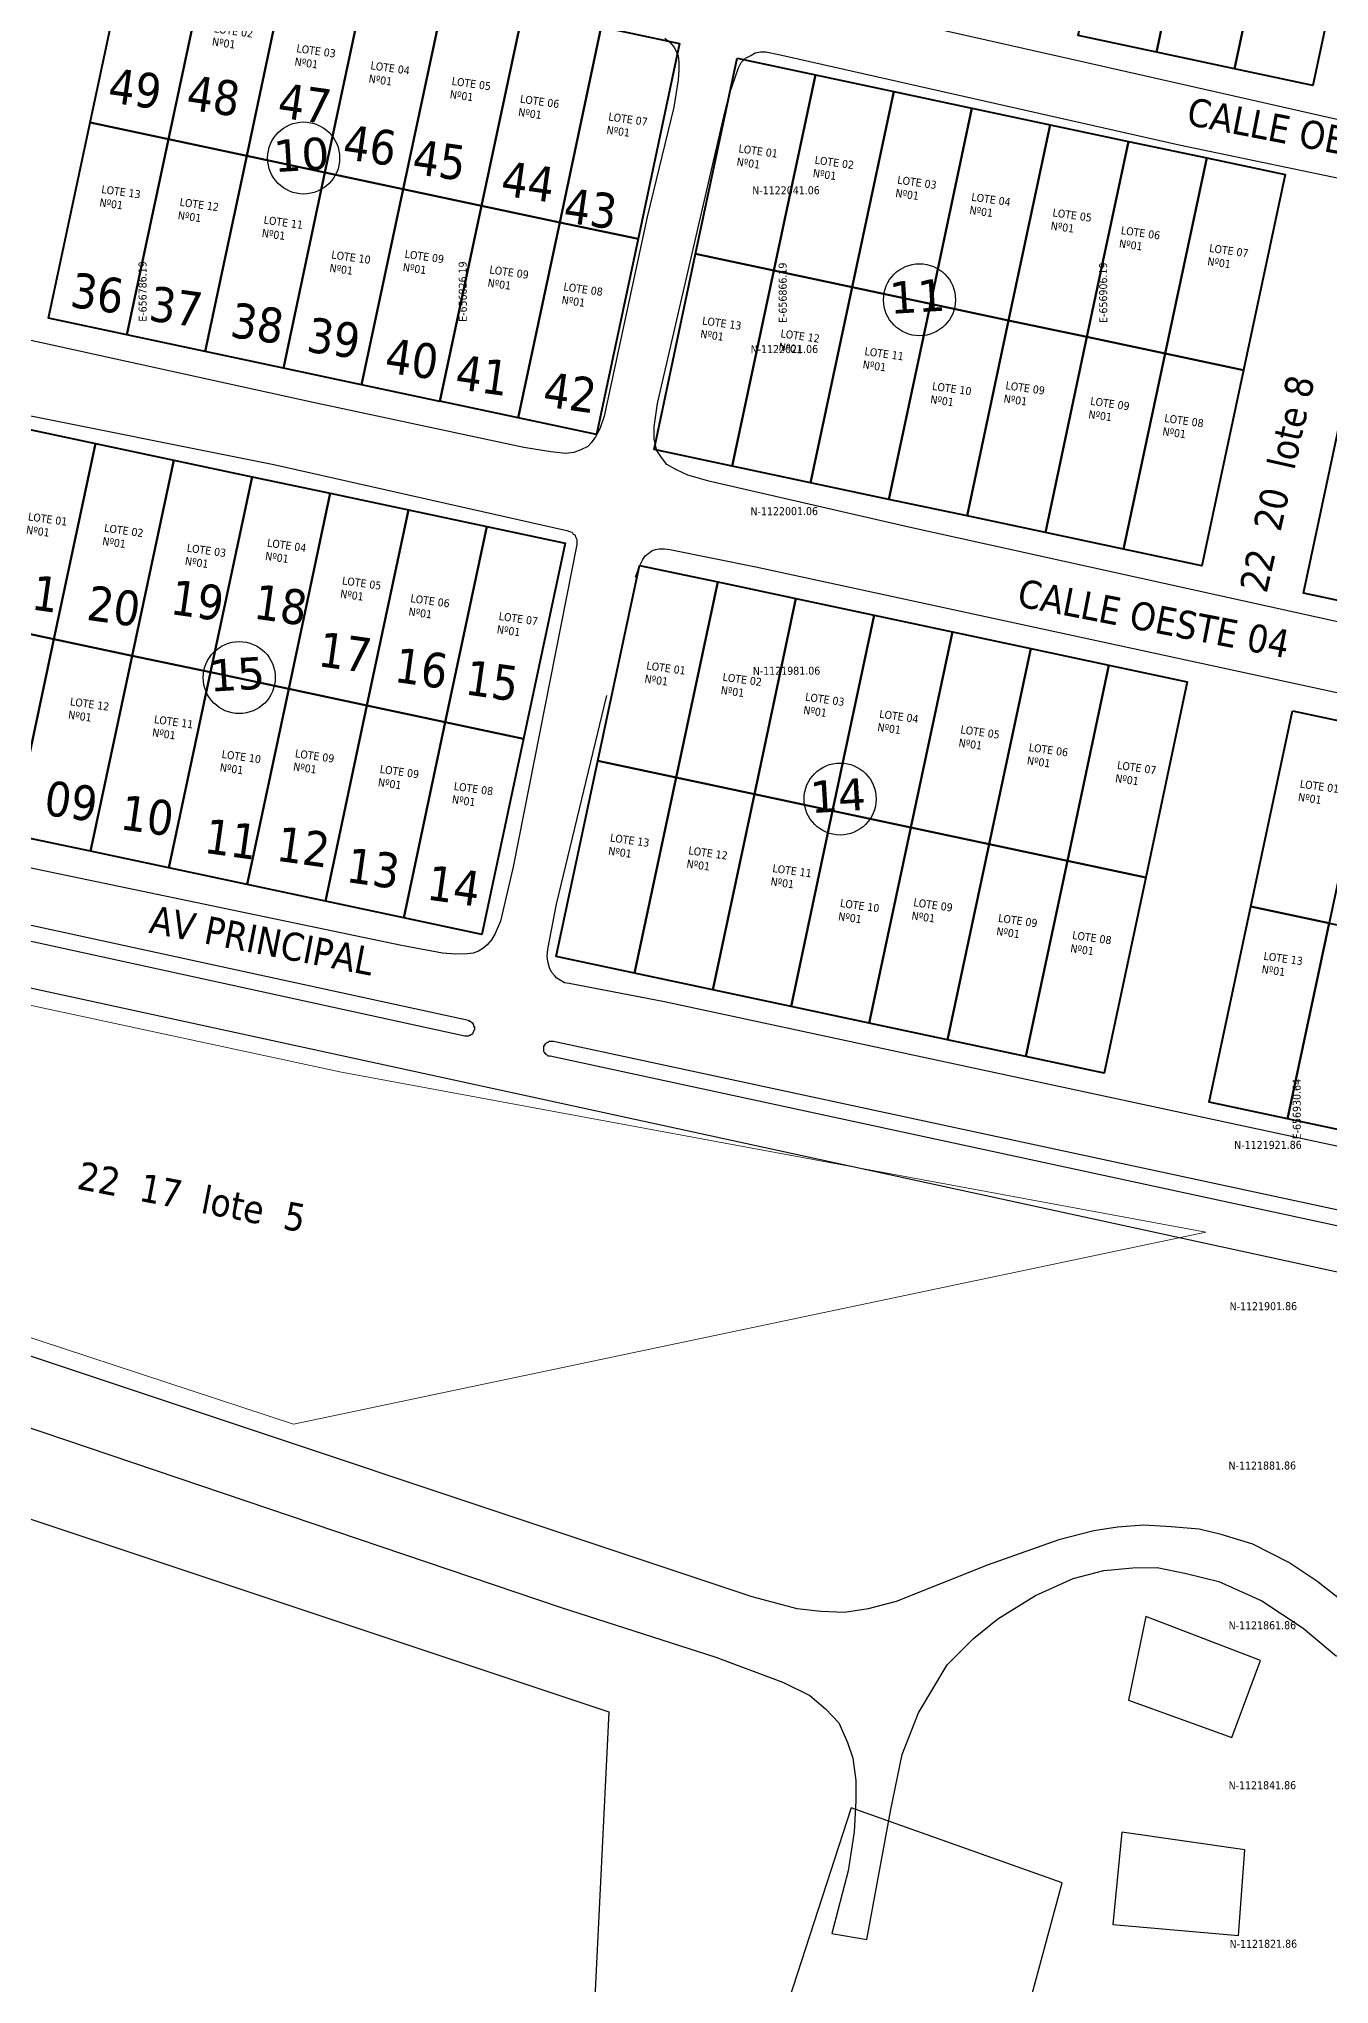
# Model space of a CAD drawing. Header units: metres. Extents: x 2 to 659295185, y -28 to 1124222152.
# Drawn here: x 656773.2 to 656934.4, y 1121817 to 1122060.2 of the extents above; entities that cross this region are included whole.
import ezdxf

# ---------------------------------------------------------------- set-up
doc = ezdxf.new("R2010")
doc.units = ezdxf.units.M
doc.header["$MEASUREMENT"] = 0
doc.layers.add('AT', color=210, linetype='CONTINUOUS', lineweight=50)
for name, color, linetype in [('CALLES', 1, 'CONTINUOUS'), ('MANZANA', 30, 'CONTINUOUS'), ('Numero de manzana', 6, 'CONTINUOUS'), ('Parcelas', 140, 'CONTINUOUS')]:
    doc.layers.add(name, color=color, linetype=linetype)
doc.styles.add('ROMAN', font='verdana.ttf')
doc.styles.get("Standard").update_dxf_attribs({"font": 'tahoma.ttf'})

msp = doc.modelspace()

# ---------------------------------------------------------------- linework, layer by layer
at = {"layer": 'AT', "lineweight": 0}
msp.add_lwpolyline([(656919, 1121911), (656805, 1121887), (656422, 1122013), (656425, 1122014), (656811, 1121931), (656919, 1121911)], dxfattribs=at)
at = {"layer": 'MANZANA', "lineweight": -2}
for p, q in [((656903.7806, 1122057.2685), (656874.714, 1122063.7772)), ((656851.3947, 1122060.2479), (656852.0544, 1122059.698)), ((656852.0544, 1122059.698), (656852.5986, 1122059.0381)), ((656852.5986, 1122059.0381), (656852.8213, 1122058.5982)), ((656852.8213, 1122058.5982), (656853.0439, 1122058.0483)), ((656853.0439, 1122058.0483), (656853.1593, 1122057.2685)), ((656853.1593, 1122057.2685), (656853.1593, 1122056.2787)), ((656860.6136, 1122056.5286), (656860.9352, 1122057.1985)), ((656860.9352, 1122057.1985), (656861.4876, 1122057.7484)), ((656861.4876, 1122057.7484), (656862.1391, 1122058.0883)), ((656862.1391, 1122058.0883), (656862.6833, 1122058.4183)), ((656862.6833, 1122058.4183), (656863.343, 1122058.5282)), ((656863.343, 1122058.5282), (656864.0026, 1122058.5382)), ((656864.0026, 1122058.5382), (656865.6436, 1122058.2083)), ((656865.6436, 1122058.2083), (656915.6628, 1122046.9306)), ((656965.4265, 1122043.2713), (656903.7806, 1122057.2685)), ((656853.0604, 1122055.0589), (656852.5244, 1122051.6296)), ((656853.1593, 1122056.2787), (656853.0604, 1122055.0589)), ((656859.5334, 1122053.4293), (656860.6136, 1122056.5286)), ((656858.882, 1122050.9898), (656859.5334, 1122053.4293)), ((656852.5244, 1122051.6296), (656849.1848, 1122037.9024)), ((656850.4959, 1122014.5672), (656858.882, 1122050.9898)), ((656915.6628, 1122046.9306), (656957.6754, 1122038.1524)), ((656849.1848, 1122037.9024), (656843.8168, 1122012.9875)), ((656807.4279, 1122014.7072), (656753.2444, 1122026.6347)), ((656752.4116, 1122017.0067), (656802.5381, 1122006.9487)), ((656833.7569, 1122009.0783), (656807.4279, 1122014.7072)), ((656850.0672, 1122011.6878), (656850.4959, 1122014.5672)), ((656843.2808, 1122011.4378), (656842.7366, 1122010.438)), ((656843.8168, 1122012.9875), (656843.2808, 1122011.4378)), ((656850.0754, 1122010.1381), (656850.0672, 1122011.6878)), ((656837.1542, 1122008.5384), (656833.7569, 1122009.0783)), ((656839.0177, 1122008.3185), (656837.1542, 1122008.5384)), ((656840.0072, 1122008.4384), (656839.0177, 1122008.3185)), ((656840.8813, 1122008.7784), (656840.0072, 1122008.4384)), ((656841.7553, 1122009.2183), (656840.8813, 1122008.7784)), ((656842.1924, 1122009.6682), (656841.7553, 1122009.2183)), ((656842.7366, 1122010.438), (656842.1924, 1122009.6682)), ((656850.4135, 1122008.7084), (656850.0754, 1122010.1381)), ((656850.9659, 1122007.8186), (656850.4135, 1122008.7084)), ((656802.5381, 1122006.9487), (656839.1661, 1121998.7004)), ((656851.6256, 1122006.9387), (656850.9659, 1122007.8186)), ((656852.8378, 1122006.2789), (656851.6256, 1122006.9387)), ((656854.2643, 1122005.629), (656852.8378, 1122006.2789)), ((656856.8947, 1122004.8592), (656854.2643, 1122005.629)), ((656881.9044, 1121999.1103), (656856.8947, 1122004.8592)), ((656839.1661, 1121998.7004), (656839.496, 1121998.5904)), ((656839.496, 1121998.5904), (656839.8258, 1121998.4805)), ((656992.0276, 1121974.8253), (656881.9044, 1121999.1103)), ((656840.3865, 1121996.9408), (656832.454, 1121956.649)), ((656839.8258, 1121998.4805), (656839.9413, 1121998.2605)), ((656839.9413, 1121998.2605), (656840.1556, 1121998.1505)), ((656840.1556, 1121998.1505), (656840.2711, 1121997.8206)), ((656840.2711, 1121997.8206), (656840.3783, 1121997.6006)), ((656840.3783, 1121997.6006), (656840.3783, 1121997.2707)), ((656840.3783, 1121997.2707), (656840.3865, 1121996.9408)), ((656849.3745, 1121995.871), (656849.8115, 1121996.2009)), ((656849.8115, 1121996.2009), (656850.2486, 1121996.3209)), ((656850.2486, 1121996.3209), (656850.6856, 1121996.4309)), ((656850.6856, 1121996.4309), (656851.3453, 1121996.4309)), ((656851.3453, 1121996.4309), (656852.0049, 1121996.3209)), ((656852.0049, 1121996.3209), (656862.7493, 1121994.1613)), ((656847.7418, 1121992.8816), (656848.286, 1121994.3213)), ((656848.286, 1121994.3213), (656848.6076, 1121994.9812)), ((656848.6076, 1121994.9812), (656848.9375, 1121995.5411)), ((656848.9375, 1121995.5411), (656849.3745, 1121995.871)), ((656862.7493, 1121994.1613), (656993.4954, 1121965.8671)), ((656837.8386, 1121952.0199), (656844.156, 1121978.0863)), ((656678.5453, 1121969.7963), (656826.8386, 1121937.4829)), ((656826.4098, 1121935.4933), (656678.1166, 1121967.9067)), ((656818.4691, 1121946.851), (656746.6313, 1121961.7979)), ((656832.454, 1121956.649), (656830.8378, 1121949.8903)), ((656830.8378, 1121949.8903), (656830.1864, 1121948.3407)), ((656836.7666, 1121946.3811), (656837.8386, 1121952.0199)), ((656829.7494, 1121947.5608), (656829.2052, 1121946.901)), ((656830.1864, 1121948.3407), (656829.7494, 1121947.5608)), ((656823.6227, 1121945.8812), (656818.4691, 1121946.851)), ((656825.2637, 1121945.7712), (656823.6227, 1121945.8812)), ((656826.6902, 1121945.7812), (656825.2637, 1121945.7712)), ((656827.457, 1121945.8912), (656826.6902, 1121945.7812)), ((656828.1167, 1121946.1211), (656827.457, 1121945.8912)), ((656828.6609, 1121946.451), (656828.1167, 1121946.1211)), ((656829.2052, 1121946.901), (656828.6609, 1121946.451)), ((656836.6677, 1121945.4912), (656836.7666, 1121946.3811)), ((656836.7748, 1121944.8314), (656836.6677, 1121945.4912)), ((656836.9975, 1121944.0515), (656836.7748, 1121944.8314)), ((656837.2201, 1121943.5016), (656836.9975, 1121944.0515)), ((656837.6654, 1121943.0617), (656837.2201, 1121943.5016)), ((656837.8798, 1121942.7318), (656837.6654, 1121943.0617)), ((656838.3251, 1121942.5118), (656837.8798, 1121942.7318)), ((656769.6124, 1121942.1019), (656930.0848, 1121907.189)), ((656838.8693, 1121942.1819), (656838.3251, 1121942.5118)), ((656839.4218, 1121942.0719), (656838.8693, 1121942.1819)), ((656851.37, 1121939.8024), (656839.4218, 1121942.0719)), ((656979.8155, 1121912.168), (656851.37, 1121939.8024)), ((656826.517, 1121935.4933), (656826.4098, 1121935.4933)), ((656826.4098, 1121935.4933), (656826.4098, 1121935.4933)), ((656826.6242, 1121935.4933), (656826.517, 1121935.4933)), ((656826.7397, 1121935.4933), (656826.6242, 1121935.4933)), ((656826.8469, 1121935.4933), (656826.7397, 1121935.4933)), ((656826.7397, 1121935.4933), (656826.7397, 1121935.4933)), ((656826.8386, 1121937.4829), (656826.8386, 1121937.4829)), ((656826.8386, 1121937.4829), (656826.9458, 1121937.3729)), ((656826.954, 1121935.6033), (656826.8469, 1121935.4933)), ((656826.9458, 1121937.3729), (656827.0612, 1121937.3729)), ((656827.0612, 1121935.6033), (656826.954, 1121935.6033)), ((656827.0612, 1121937.3729), (656827.0612, 1121937.3729)), ((656827.0612, 1121937.3729), (656827.1684, 1121937.2629)), ((656827.1767, 1121935.7132), (656827.0612, 1121935.6033)), ((656827.0612, 1121935.6033), (656827.0612, 1121935.6033)), ((656827.1684, 1121937.2629), (656827.2756, 1121937.2629)), ((656827.2839, 1121935.7132), (656827.1767, 1121935.7132)), ((656827.1767, 1121935.7132), (656827.1767, 1121935.7132)), ((656827.2756, 1121937.2629), (656827.2756, 1121937.1529)), ((656827.2756, 1121937.1529), (656827.3911, 1121937.1529)), ((656827.3911, 1121935.8332), (656827.2839, 1121935.7132)), ((656827.3911, 1121937.1529), (656827.3911, 1121937.043)), ((656827.3911, 1121937.043), (656827.4983, 1121936.933)), ((656827.4983, 1121936.0532), (656827.3911, 1121935.9432)), ((656827.3911, 1121935.9432), (656827.3911, 1121935.9432)), ((656827.3911, 1121935.9432), (656827.3911, 1121935.8332)), ((656827.4983, 1121936.933), (656827.4983, 1121936.933)), ((656827.4983, 1121936.933), (656827.4983, 1121936.823)), ((656827.4983, 1121936.823), (656827.4983, 1121936.713)), ((656827.4983, 1121936.713), (656827.6055, 1121936.713)), ((656827.6137, 1121936.2731), (656827.4983, 1121936.1631)), ((656827.4983, 1121936.1631), (656827.4983, 1121936.1631)), ((656827.4983, 1121936.1631), (656827.4983, 1121936.0532)), ((656827.6055, 1121936.713), (656827.6055, 1121936.603)), ((656827.6055, 1121936.603), (656827.6055, 1121936.4931)), ((656827.6055, 1121936.4931), (656827.6137, 1121936.3831)), ((656827.6137, 1121936.3831), (656827.6137, 1121936.3831)), ((656827.6137, 1121936.3831), (656827.6137, 1121936.2731)), ((656836.2801, 1121934.2135), (656836.2719, 1121934.3235)), ((656836.2719, 1121934.3235), (656836.3873, 1121934.3235)), ((656836.2801, 1121934.1036), (656836.2801, 1121934.2135)), ((656836.2801, 1121933.9836), (656836.2801, 1121934.1036)), ((656836.2801, 1121934.1036), (656836.2801, 1121934.1036)), ((656836.2801, 1121933.8736), (656836.2801, 1121933.9836)), ((656836.2801, 1121933.7636), (656836.2801, 1121933.8736)), ((656836.2801, 1121933.6536), (656836.2801, 1121933.7636)), ((656836.2801, 1121933.7636), (656836.2801, 1121933.7636)), ((656836.2801, 1121933.5437), (656836.2801, 1121933.6536)), ((656836.3873, 1121933.4337), (656836.2801, 1121933.5437)), ((656836.3873, 1121934.4335), (656836.4945, 1121934.5435)), ((656836.3873, 1121934.3235), (656836.3873, 1121934.4335)), ((656836.3873, 1121933.3237), (656836.3873, 1121933.4337)), ((656836.3873, 1121933.4337), (656836.3873, 1121933.4337)), ((656836.5027, 1121933.3237), (656836.3873, 1121933.3237)), ((656836.4945, 1121934.5435), (656836.6017, 1121934.6534)), ((656836.4945, 1121934.5435), (656836.4945, 1121934.5435)), ((656836.5027, 1121933.2137), (656836.5027, 1121933.3237)), ((656836.6099, 1121933.2137), (656836.5027, 1121933.2137)), ((656836.6017, 1121934.6534), (656836.7089, 1121934.7634)), ((656836.6017, 1121934.6534), (656836.6017, 1121934.6534)), ((656836.7171, 1121933.1038), (656836.6099, 1121933.2137)), ((656836.7089, 1121934.7634), (656836.7089, 1121934.7634)), ((656836.7089, 1121934.7634), (656836.8243, 1121934.7634)), ((656836.8326, 1121932.9938), (656836.7171, 1121933.1038)), ((656836.7171, 1121933.1038), (656836.7171, 1121933.1038)), ((656836.8243, 1121934.7634), (656836.9315, 1121934.8734)), ((656836.9398, 1121932.9938), (656836.8326, 1121932.9938)), ((656836.9315, 1121934.8734), (656836.9315, 1121934.8734)), ((656836.9315, 1121934.8734), (656837.0387, 1121934.8734)), ((656837.047, 1121932.9938), (656836.9398, 1121932.9938)), ((656836.9398, 1121932.9938), (656836.9398, 1121932.9938)), ((656837.0387, 1121934.8734), (656837.1459, 1121934.8734)), ((656980.8462, 1121902.0001), (656837.047, 1121932.9938)), ((656837.1459, 1121934.8734), (656837.2614, 1121934.8734)), ((656837.2614, 1121934.8734), (656837.2614, 1121934.8734)), ((656837.2614, 1121934.8734), (656837.3686, 1121934.8734)), ((656837.3686, 1121934.8734), (656837.4757, 1121934.8734)), ((656837.4757, 1121934.8734), (656981.275, 1121903.9897)), ((656862.3287, 1121865.4175), (656729.1006, 1121909.8485)), ((656706.977, 1121908.5388), (656838.4488, 1121864.0978)), ((656930.0848, 1121907.189), (656971.9902, 1121898.0909)), ((656900.6554, 1121872.5561), (656891.7911, 1121869.4167)), ((656905.0339, 1121873.6859), (656900.6554, 1121872.5561)), ((656907.986, 1121874.1358), (656905.0339, 1121873.6859)), ((656911.2761, 1121874.3757), (656907.986, 1121874.1358)), ((656914.6733, 1121874.1658), (656911.2761, 1121874.3757)), ((656918.1778, 1121873.8558), (656914.6733, 1121874.1658)), ((656920.9237, 1121873.196), (656918.1778, 1121873.8558)), ((656924.8734, 1121871.9962), (656920.9237, 1121873.196)), ((656929.3757, 1121869.6967), (656924.8734, 1121871.9962)), ((656932.8884, 1121867.3871), (656929.3757, 1121869.6967)), ((656891.7911, 1121869.4167), (656880.3047, 1121864.8377)), ((656897.7281, 1121865.5775), (656902.4283, 1121867.6971)), ((656902.4283, 1121867.6971), (656906.2543, 1121868.7069)), ((656906.2543, 1121868.7069), (656909.8743, 1121869.0568)), ((656909.8743, 1121869.0568), (656912.9417, 1121869.0768)), ((656912.9417, 1121869.0768), (656916.5616, 1121868.3169)), ((656916.5616, 1121868.3169), (656920.6186, 1121867.3371)), ((656920.6186, 1121867.3371), (656926.0031, 1121864.9276)), ((656936.5166, 1121864.5277), (656932.8884, 1121867.3871)), ((656867.9276, 1121863.8978), (656862.3287, 1121865.4175)), ((656880.3047, 1121864.8377), (656876.8002, 1121863.9378)), ((656893.028, 1121862.6781), (656897.7281, 1121865.5775)), ((656926.0031, 1121864.9276), (656931.165, 1121861.5183)), ((656838.4488, 1121864.0978), (656857.7605, 1121857.8791)), ((656870.8879, 1121863.5779), (656867.9276, 1121863.8978)), ((656873.8482, 1121863.4779), (656870.8879, 1121863.5779)), ((656876.8002, 1121863.9378), (656873.8482, 1121863.4779)), ((656889.9688, 1121860.2286), (656893.028, 1121862.6781)), ((656886.6952, 1121856.8993), (656889.9688, 1121860.2286)), ((656931.165, 1121861.5183), (656935.3457, 1121857.999)), ((656857.7605, 1121857.8791), (656866.2125, 1121854.7097)), ((656883.1082, 1121850.9105), (656886.6952, 1121856.8993)), ((656866.2125, 1121854.7097), (656869.5109, 1121853.0701)), ((656869.5109, 1121853.0701), (656871.4899, 1121851.4104)), ((656871.4899, 1121851.4104), (656873.139, 1121849.6507)), ((656881.0468, 1121845.7016), (656883.1082, 1121850.9105)), ((656873.139, 1121849.6507), (656874.244, 1121847.2212)), ((656874.244, 1121847.2212), (656874.9119, 1121845.2316)), ((656879.6532, 1121838.8429), (656881.0468, 1121845.7016)), ((656874.9119, 1121845.2316), (656875.25, 1121842.4722)), ((656875.25, 1121842.4722), (656875.2665, 1121839.9327)), ((656875.2665, 1121839.9327), (656875.0603, 1121836.0535)), ((656876.6518, 1121822.5663), (656879.6532, 1121838.8429)), ((656875.0603, 1121836.0535), (656874.3182, 1121831.1845)), ((656874.3182, 1121831.1845), (656872.265, 1121823.3261)), ((656872.265, 1121823.3261), (656876.6518, 1121822.5663))]:
    msp.add_line(p, q, dxfattribs=at)
at = {"layer": 'MANZANA'}
for points in [[(656444.4766, 1121984.3344), (656844.3817, 1121851.0327), (656842.3091, 1121808.5453), (656843.3454, 1121761.9129), (656809.1483, 1121651.0314), (656278.575, 1121834.4522), (656403.977, 1121973.0225)], [(656911.5269, 1121862.9566), (656909.3262, 1121852.5035), (656922.2551, 1121847.8271), (656925.8312, 1121857.455), (656911.5269, 1121862.9566)], [(656874.6658, 1121839.0244), (656861.7369, 1121799.1374), (656890.3455, 1121790.0596), (656901.0737, 1121829.6716), (656874.6658, 1121839.0244)], [(656908.501, 1121835.9985), (656907.4007, 1121824.445), (656923.0804, 1121823.0696), (656923.9056, 1121833.7978), (656908.501, 1121835.9985)]]:
    msp.add_lwpolyline(points, dxfattribs=at)
at = {"layer": 'Numero de manzana', "lineweight": -2}
for centre in [(656806.2482, 1122045.2713), (656883.2238, 1122027.5523), (656798.205, 1121980.328), (656873.3063, 1121965.1453)]:
    msp.add_circle(centre, 4.5001, dxfattribs=at)
at = {"layer": 'Parcelas', "lineweight": 40}
for points in [[(656908.2431, 1122085.0385), (656918.0246, 1122082.9594), (656912.8268, 1122058.5057), (656903.0453, 1122060.5848), (656908.2431, 1122085.0385)], [(656918.0247, 1122082.9601), (656927.8062, 1122080.881), (656922.6084, 1122056.4273), (656912.8269, 1122058.5064), (656918.0247, 1122082.9601)], [(656927.8062, 1122080.881), (656937.5877, 1122078.8019), (656932.3899, 1122054.3482), (656922.6084, 1122056.4273), (656927.8062, 1122080.881)], [(656784.7683, 1122074.156), (656794.5497, 1122072.0768), (656789.352, 1122047.6231), (656779.5705, 1122049.7023), (656784.7683, 1122074.156)], [(656794.5499, 1122072.0775), (656804.3314, 1122069.9984), (656799.1336, 1122045.5447), (656789.3521, 1122047.6238), (656794.5499, 1122072.0775)], [(656804.3314, 1122069.9984), (656814.1128, 1122067.9193), (656808.9151, 1122043.4656), (656799.1336, 1122045.5447), (656804.3314, 1122069.9984)], [(656814.113, 1122067.92), (656823.8945, 1122065.8409), (656818.6967, 1122041.3872), (656808.9152, 1122043.4663), (656814.113, 1122067.92)], [(656823.8945, 1122065.8409), (656833.6759, 1122063.7618), (656828.4782, 1122039.3081), (656818.6967, 1122041.3872), (656823.8945, 1122065.8409)], [(656833.6761, 1122063.7625), (656843.4576, 1122061.6833), (656838.2598, 1122037.2296), (656828.4783, 1122039.3088), (656833.6761, 1122063.7625)], [(656843.4576, 1122061.6833), (656853.239, 1122059.6042), (656848.0413, 1122035.1505), (656838.2598, 1122037.2296), (656843.4576, 1122061.6833)], [(656860.4401, 1122057.7453), (656870.2216, 1122055.6662), (656865.0238, 1122031.2125), (656855.2423, 1122033.2916), (656860.4401, 1122057.7453)], [(656870.2218, 1122055.6669), (656880.0032, 1122053.5878), (656874.8054, 1122029.1341), (656865.024, 1122031.2132), (656870.2218, 1122055.6669)], [(656880.0032, 1122053.5878), (656889.7847, 1122051.5087), (656884.5869, 1122027.055), (656874.8054, 1122029.1341), (656880.0032, 1122053.5878)], [(656779.5705, 1122049.7023), (656789.352, 1122047.6231), (656784.1542, 1122023.1695), (656774.3727, 1122025.2486), (656779.5705, 1122049.7023)], [(656889.7849, 1122051.5094), (656899.5663, 1122049.4302), (656894.3685, 1122024.9765), (656884.5871, 1122027.0557), (656889.7849, 1122051.5094)], [(656789.3521, 1122047.6238), (656799.1336, 1122045.5447), (656793.9358, 1122021.091), (656784.1543, 1122023.1702), (656789.3521, 1122047.6238)], [(656899.5663, 1122049.4302), (656909.3478, 1122047.3511), (656904.15, 1122022.8974), (656894.3685, 1122024.9765), (656899.5663, 1122049.4302)], [(656909.348, 1122047.3518), (656919.1294, 1122045.2727), (656913.9316, 1122020.819), (656904.1502, 1122022.8981), (656909.348, 1122047.3518)], [(656799.1336, 1122045.5447), (656808.9151, 1122043.4656), (656803.7173, 1122019.0119), (656793.9358, 1122021.091), (656799.1336, 1122045.5447)], [(656919.1294, 1122045.2727), (656928.9109, 1122043.1936), (656923.7131, 1122018.7399), (656913.9316, 1122020.819), (656919.1294, 1122045.2727)], [(656808.9152, 1122043.4663), (656818.6967, 1122041.3872), (656813.4989, 1122016.9335), (656803.7174, 1122019.0126), (656808.9152, 1122043.4663)], [(656818.6967, 1122041.3872), (656828.4782, 1122039.3081), (656823.2804, 1122014.8544), (656813.4989, 1122016.9335), (656818.6967, 1122041.3872)], [(656828.4783, 1122039.3088), (656838.2598, 1122037.2296), (656833.062, 1122012.776), (656823.2805, 1122014.8551), (656828.4783, 1122039.3088)], [(656838.2598, 1122037.2296), (656848.0413, 1122035.1505), (656842.8435, 1122010.6968), (656833.062, 1122012.776), (656838.2598, 1122037.2296)], [(656855.2423, 1122033.2916), (656865.0238, 1122031.2125), (656859.826, 1122006.7588), (656850.0446, 1122008.8379), (656855.2423, 1122033.2916)], [(656865.024, 1122031.2132), (656874.8054, 1122029.1341), (656869.6077, 1122004.6804), (656859.8262, 1122006.7595), (656865.024, 1122031.2132)], [(656874.8054, 1122029.1341), (656884.5869, 1122027.055), (656879.3891, 1122002.6013), (656869.6077, 1122004.6804), (656874.8054, 1122029.1341)], [(656884.5871, 1122027.0557), (656894.3685, 1122024.9765), (656889.1708, 1122000.5229), (656879.3893, 1122002.602), (656884.5871, 1122027.0557)], [(656894.3685, 1122024.9765), (656904.15, 1122022.8974), (656898.9522, 1121998.4437), (656889.1708, 1122000.5229), (656894.3685, 1122024.9765)], [(656904.1502, 1122022.8981), (656913.9316, 1122020.819), (656908.7339, 1121996.3653), (656898.9524, 1121998.4444), (656904.1502, 1122022.8981)], [(656913.9316, 1122020.819), (656923.7131, 1122018.7399), (656918.5153, 1121994.2862), (656908.7339, 1121996.3653), (656913.9316, 1122020.819)], [(656936.4273, 1122015.3237), (656946.2088, 1122013.2446), (656941.011, 1121988.7909), (656931.2295, 1121990.87), (656936.4273, 1122015.3237)], [(656770.4598, 1122011.6736), (656780.2413, 1122009.5945), (656775.0435, 1121985.1408), (656765.262, 1121987.2199), (656770.4598, 1122011.6736)], [(656780.2415, 1122009.5952), (656790.0229, 1122007.516), (656784.8251, 1121983.0624), (656775.0437, 1121985.1415), (656780.2415, 1122009.5952)], [(656790.0229, 1122007.516), (656799.8044, 1122005.4369), (656794.6066, 1121980.9832), (656784.8251, 1121983.0624), (656790.0229, 1122007.516)], [(656799.8046, 1122005.4376), (656809.586, 1122003.3585), (656804.3882, 1121978.9048), (656794.6068, 1121980.9839), (656799.8046, 1122005.4376)], [(656809.586, 1122003.3585), (656819.3675, 1122001.2794), (656814.1697, 1121976.8257), (656804.3882, 1121978.9048), (656809.586, 1122003.3585)], [(656819.3677, 1122001.2801), (656829.1491, 1121999.201), (656823.9513, 1121974.7473), (656814.1699, 1121976.8264), (656819.3677, 1122001.2801)], [(656829.1491, 1121999.201), (656838.9306, 1121997.1219), (656833.7328, 1121972.6682), (656823.9513, 1121974.7473), (656829.1491, 1121999.201)], [(656848.2195, 1121994.3542), (656858.001, 1121992.275), (656852.8032, 1121967.8213), (656843.0217, 1121969.9005), (656848.2195, 1121994.3542)], [(656858.0011, 1121992.2757), (656867.7826, 1121990.1966), (656862.5848, 1121965.7429), (656852.8034, 1121967.822), (656858.0011, 1121992.2757)], [(656867.7826, 1121990.1966), (656877.5641, 1121988.1175), (656872.3663, 1121963.6638), (656862.5848, 1121965.7429), (656867.7826, 1121990.1966)], [(656765.262, 1121987.2199), (656775.0435, 1121985.1408), (656769.8457, 1121960.6871), (656760.0642, 1121962.7662), (656765.262, 1121987.2199)], [(656877.5642, 1121988.1182), (656887.3457, 1121986.0391), (656882.1479, 1121961.5854), (656872.3665, 1121963.6645), (656877.5642, 1121988.1182)], [(656775.0437, 1121985.1415), (656784.8251, 1121983.0624), (656779.6273, 1121958.6087), (656769.8459, 1121960.6878), (656775.0437, 1121985.1415)], [(656887.3457, 1121986.0391), (656897.1272, 1121983.96), (656891.9294, 1121959.5063), (656882.1479, 1121961.5854), (656887.3457, 1121986.0391)], [(656897.1273, 1121983.9607), (656906.9088, 1121981.8815), (656901.711, 1121957.4279), (656891.9296, 1121959.507), (656897.1273, 1121983.9607)], [(656784.8251, 1121983.0624), (656794.6066, 1121980.9832), (656789.4088, 1121956.5295), (656779.6273, 1121958.6087), (656784.8251, 1121983.0624)], [(656906.9088, 1121981.8815), (656916.6903, 1121979.8024), (656911.4925, 1121955.3487), (656901.711, 1121957.4279), (656906.9088, 1121981.8815)], [(656794.6068, 1121980.9839), (656804.3882, 1121978.9048), (656799.1904, 1121954.4511), (656789.409, 1121956.5302), (656794.6068, 1121980.9839)], [(656804.3882, 1121978.9048), (656814.1697, 1121976.8257), (656808.9719, 1121952.372), (656799.1904, 1121954.4511), (656804.3882, 1121978.9048)], [(656814.1699, 1121976.8264), (656823.9513, 1121974.7473), (656818.7535, 1121950.2936), (656808.9721, 1121952.3727), (656814.1699, 1121976.8264)], [(656823.9513, 1121974.7473), (656833.7328, 1121972.6682), (656828.535, 1121948.2145), (656818.7535, 1121950.2936), (656823.9513, 1121974.7473)], [(656929.8332, 1121976.1625), (656939.6147, 1121974.0834), (656934.4169, 1121949.6297), (656924.6355, 1121951.7088), (656929.8332, 1121976.1625)], [(656843.0217, 1121969.9005), (656852.8032, 1121967.8213), (656847.6054, 1121943.3677), (656837.8239, 1121945.4468), (656843.0217, 1121969.9005)], [(656852.8034, 1121967.822), (656862.5848, 1121965.7429), (656857.387, 1121941.2892), (656847.6056, 1121943.3684), (656852.8034, 1121967.822)], [(656862.5848, 1121965.7429), (656872.3663, 1121963.6638), (656867.1685, 1121939.2101), (656857.387, 1121941.2892), (656862.5848, 1121965.7429)], [(656872.3665, 1121963.6645), (656882.1479, 1121961.5854), (656876.9501, 1121937.1317), (656867.1687, 1121939.2108), (656872.3665, 1121963.6645)], [(656882.1479, 1121961.5854), (656891.9294, 1121959.5063), (656886.7316, 1121935.0526), (656876.9501, 1121937.1317), (656882.1479, 1121961.5854)], [(656891.9296, 1121959.507), (656901.711, 1121957.4279), (656896.5132, 1121932.9742), (656886.7318, 1121935.0533), (656891.9296, 1121959.507)], [(656901.711, 1121957.4279), (656911.4925, 1121955.3487), (656906.2947, 1121930.895), (656896.5132, 1121932.9742), (656901.711, 1121957.4279)], [(656924.6355, 1121951.7088), (656934.4169, 1121949.6297), (656929.2191, 1121925.176), (656919.4377, 1121927.2551), (656924.6355, 1121951.7088)], [(656934.4171, 1121949.6304), (656944.1986, 1121947.5512), (656939.0008, 1121923.0976), (656929.2193, 1121925.1767), (656934.4171, 1121949.6304)]]:
    msp.add_lwpolyline(points, dxfattribs=at)

# ---------------------------------------------------------------- texts
at = {"layer": 'CALLES', "color": 0}
for s, rotation, p in [('CALLE OESTE 03', 349.029897, (656916.4611, 1122049.4654)), ('22  20  lote 8  ', 77.343317, (656926.6035, 1121990.7508)), ('CALLE OESTE 04', 349.029897, (656895.2919, 1121989.2801)), ('AV PRINCIPAL', 349.029897, (656786.7918, 1121948.4533)), ('22  17  lote  5 ', 349.029897, (656777.7845, 1121916.4489))]:
    msp.add_text(s, height=3.5001, rotation=rotation, dxfattribs=at).set_placement(p)
at = {"layer": 'Numero de manzana', "lineweight": -2, "style": 'ROMAN'}
for s, p in [('10', (656802.6005, 1122043.4947)), ('11', (656879.5762, 1122025.7757)), ('15', (656794.5573, 1121978.5514)), ('14', (656869.6586, 1121963.3687))]:
    msp.add_text(s, height=4, rotation=3.491535, dxfattribs=at).set_placement(p)
at = {"layer": 'Parcelas', "lineweight": 40, "attachment_point": 1, "rotation": 351.956363}
for s, insert, char_height, width in [('LOTE 02\\PNº01', (656795.1214, 1122061.9856), 1, 6.941503), ('LOTE 03\\PNº01', (656805.4442, 1122059.4959), 1, 6.941503), ('LOTE 04\\PNº01', (656814.7024, 1122057.3627), 1, 6.941503), ('49', (656782.2605, 1122056.5817), 4.36937, 6.59514), ('48', (656792.0574, 1122055.6798), 4.36937, 6.59514), ('47', (656803.4607, 1122054.7043), 4.36937, 6.59514), ('LOTE 05\\PNº01', (656824.8487, 1122055.4063), 1, 6.941503), ('LOTE 06\\PNº01', (656833.3922, 1122053.1833), 1, 6.941503), ('LOTE 07\\PNº01', (656844.4297, 1122050.9603), 1, 6.941503), ('46', (656811.6055, 1122049.4981), 4.36937, 6.59514), ('45', (656820.2906, 1122047.6547), 4.36937, 6.59514), ('LOTE 01\\PNº01', (656860.6955, 1122046.9781), 1, 6.941503), ('LOTE 02\\PNº01', (656870.2183, 1122045.5551), 1, 6.941503), ('44', (656831.367, 1122044.9433), 4.36937, 6.59514), ('LOTE 03\\PNº01', (656880.5411, 1122043.0654), 1, 6.941503), ('LOTE 13\\PNº01', (656781.0577, 1122041.8899), 1, 6.941503), ('LOTE 12\\PNº01', (656790.8482, 1122040.2886), 1, 6.941503), ('43', (656839.1849, 1122041.5821), 4.36937, 6.59514), ('LOTE 04\\PNº01', (656889.7993, 1122040.9322), 1, 6.941503), ('LOTE 11\\PNº01', (656801.3504, 1122038.0656), 1, 6.941503), ('LOTE 05\\PNº01', (656899.9457, 1122038.9758), 1, 6.941503), ('LOTE 06\\PNº01', (656908.4892, 1122036.7528), 1, 6.941503), ('LOTE 10\\PNº01', (656809.8056, 1122033.708), 1, 6.941503), ('LOTE 09\\PNº01', (656818.9726, 1122033.7978), 1, 6.941503), ('LOTE 07\\PNº01', (656919.5267, 1122034.5297), 1, 6.941503), ('36', (656777.5379, 1122031.0207), 4.36937, 6.59514), ('LOTE 09\\PNº01', (656829.5661, 1122031.8414), 1, 6.941503), ('37', (656787.3622, 1122029.3134), 4.36937, 6.59514), ('LOTE 08\\PNº01', (656838.8213, 1122029.7068), 1, 6.941503), ('38', (656797.5296, 1122027.2559), 4.36937, 6.59514), ('39', (656807.0852, 1122025.4124), 4.36937, 6.59514), ('LOTE 13\\PNº01', (656856.1546, 1122025.4594), 1, 6.941503), ('LOTE 12\\PNº01', (656865.9451, 1122023.8581), 1, 6.941503), ('40', (656816.8609, 1122022.8101), 4.36937, 6.59514), ('41', (656825.656, 1122020.7501), 4.36937, 6.59514), ('LOTE 11\\PNº01', (656876.4473, 1122021.6351), 1, 6.941503), ('42', (656836.6224, 1122018.581), 4.36937, 6.59514), ('LOTE 10\\PNº01', (656884.9026, 1122017.2775), 1, 6.941503), ('LOTE 09\\PNº01', (656894.0696, 1122017.3673), 1, 6.941503), ('LOTE 09\\PNº01', (656904.663, 1122015.4109), 1, 6.941503), ('LOTE 08\\PNº01', (656913.9182, 1122013.2763), 1, 6.941503), ('LOTE 01\\PNº01', (656771.8937, 1122000.9748), 1, 6.941503), ('LOTE 02\\PNº01', (656781.4166, 1121999.5518), 1, 6.941503), ('LOTE 03\\PNº01', (656791.7393, 1121997.0621), 1, 6.941503), ('LOTE 04\\PNº01', (656801.7689, 1121997.6924), 1, 6.941503), ('21', (656769.4434, 1121993.6549), 4.36937, 6.59514), ('20', (656779.596, 1121991.8957), 4.36937, 6.59514), ('19', (656790.0429, 1121992.6128), 4.36937, 6.59514), ('18', (656800.4569, 1121992.0545), 4.36937, 6.59514), ('LOTE 05\\PNº01', (656811.1439, 1121992.9725), 1, 6.941503), ('LOTE 06\\PNº01', (656819.6874, 1121990.7495), 1, 6.941503), ('LOTE 07\\PNº01', (656830.7249, 1121988.5264), 1, 6.941503), ('17', (656808.5029, 1121986.102), 4.36937, 6.59514), ('16', (656818.0351, 1121984.1371), 4.36937, 6.59514), ('15', (656826.8751, 1121982.5714), 4.36937, 10.259511), ('LOTE 01\\PNº01', (656849.1835, 1121982.3553), 1, 6.941503), ('LOTE 02\\PNº01', (656858.7064, 1121980.9322), 1, 6.941503), ('LOTE 12\\PNº01', (656777.1433, 1121977.8548), 1, 6.941503), ('LOTE 03\\PNº01', (656869.0291, 1121978.4426), 1, 6.941503), ('LOTE 11\\PNº01', (656787.6455, 1121975.6318), 1, 6.941503), ('LOTE 04\\PNº01', (656878.2874, 1121976.3093), 1, 6.941503), ('LOTE 05\\PNº01', (656888.4337, 1121974.353), 1, 6.941503), ('LOTE 06\\PNº01', (656896.9772, 1121972.1299), 1, 6.941503), ('LOTE 10\\PNº01', (656796.1008, 1121971.2742), 1, 6.941503), ('LOTE 09\\PNº01', (656805.2678, 1121971.364), 1, 6.941503), ('LOTE 09\\PNº01', (656815.8612, 1121969.4076), 1, 6.941503), ('LOTE 07\\PNº01', (656908.0147, 1121969.9069), 1, 6.941503), ('09', (656774.2623, 1121967.5215), 4.36937, 6.59514), ('LOTE 08\\PNº01', (656825.1164, 1121967.273), 1, 6.941503), ('LOTE 01\\PNº01', (656930.8592, 1121967.5682), 1, 6.941503), ('10', (656783.7745, 1121965.7201), 4.36937, 6.59514), ('11', (656794.2673, 1121962.7719), 4.36937, 6.59514), ('12', (656803.2859, 1121961.7902), 4.36937, 6.59514), ('LOTE 13\\PNº01', (656844.6426, 1121960.8366), 1, 6.941503), ('13', (656812.0216, 1121959.1238), 4.36937, 6.59514), ('LOTE 12\\PNº01', (656854.4331, 1121959.2353), 1, 6.941503), ('14', (656822.0908, 1121956.9328), 4.36937, 6.59514), ('LOTE 11\\PNº01', (656864.9353, 1121957.0123), 1, 6.941503), ('LOTE 10\\PNº01', (656873.3906, 1121952.6547), 1, 6.941503), ('LOTE 09\\PNº01', (656882.5576, 1121952.7444), 1, 6.941503), ('LOTE 09\\PNº01', (656893.151, 1121950.7881), 1, 6.941503), ('LOTE 08\\PNº01', (656902.4062, 1121948.6535), 1, 6.941503), ('LOTE 13\\PNº01', (656926.3183, 1121946.0495), 1, 6.941503)]:
    msp.add_mtext(s, dxfattribs=dict(at, insert=insert, char_height=char_height, width=width))
at = {"layer": 'Parcelas', "lineweight": 18, "char_height": 1, "attachment_point": 1}
for s, insert, width, rotation in [('N-1122041.06', (656862.3206, 1122041.7186), 10.220269, 0.179457), ('E-656786.19', (656785.631, 1122024.8034), 10.220269, 90.179457), ('E-656826.19', (656825.6444, 1122024.7883), 10.220269, 90.179457), ('E-656866.19', (656865.637, 1122024.6472), 10.220269, 90.179457), ('E-656906.19', (656905.6924, 1122024.6538), 10.220269, 90.179457), ('N-1122021.06', (656862.1134, 1122021.8717), 10.220269, 0.179457), ('N-1122001.06', (656862.0984, 1122001.6072), 10.220269, 0.179457), ('N-1121981.06', (656862.3795, 1121981.6629), 11.113956, 0.179457), ('E-656930.64', (656929.8805, 1121922.6024), 10.220269, 90.179457), ('N-1121921.86', (656922.5548, 1121922.3952), 10.220269, 0.179457), ('N-1121901.86', (656921.9806, 1121902.2327), 10.220269, 0.179457), ('N-1121881.86', (656921.8504, 1121882.3112), 10.220269, 0.179457), ('N-1121861.86', (656921.8587, 1121862.3481), 10.220269, 0.179457), ('N-1121841.86', (656921.8587, 1121842.351), 10.220269, 0.179457), ('N-1121821.86', (656921.9815, 1121822.5309), 10.220269, 0.179457)]:
    msp.add_mtext(s, dxfattribs=dict(at, insert=insert, width=width, rotation=rotation))

doc.saveas('drawing.dxf')
